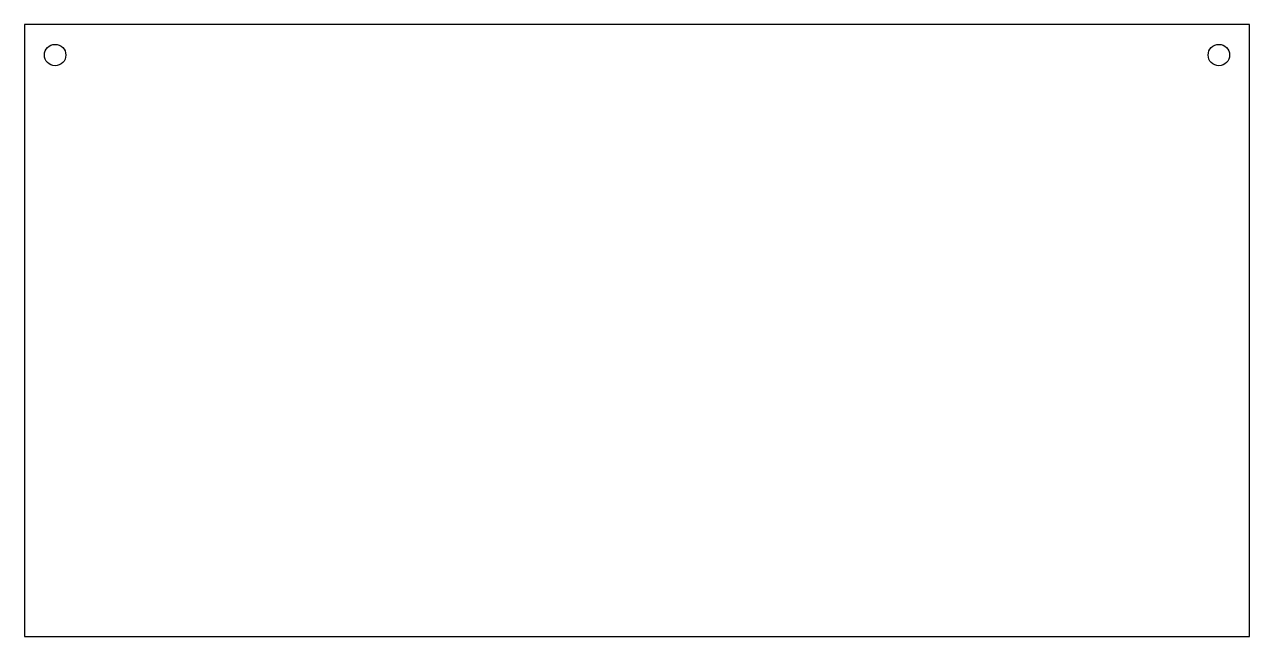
# Model space of a CAD drawing. Header units: metres. Extents: x 0 to 200, y 0 to 100.
import ezdxf

# ---------------------------------------------------------------- set-up
doc = ezdxf.new("R2010")
doc.units = ezdxf.units.M

msp = doc.modelspace()

# ---------------------------------------------------------------- linework, layer by layer
msp.add_lwpolyline([(0, 0), (200, 0), (200, 100), (0, 100), (0, 0)], close=True)
for centre in [(5, 95), (195, 95)]:
    msp.add_circle(centre, 1.75)

doc.saveas('drawing.dxf')
